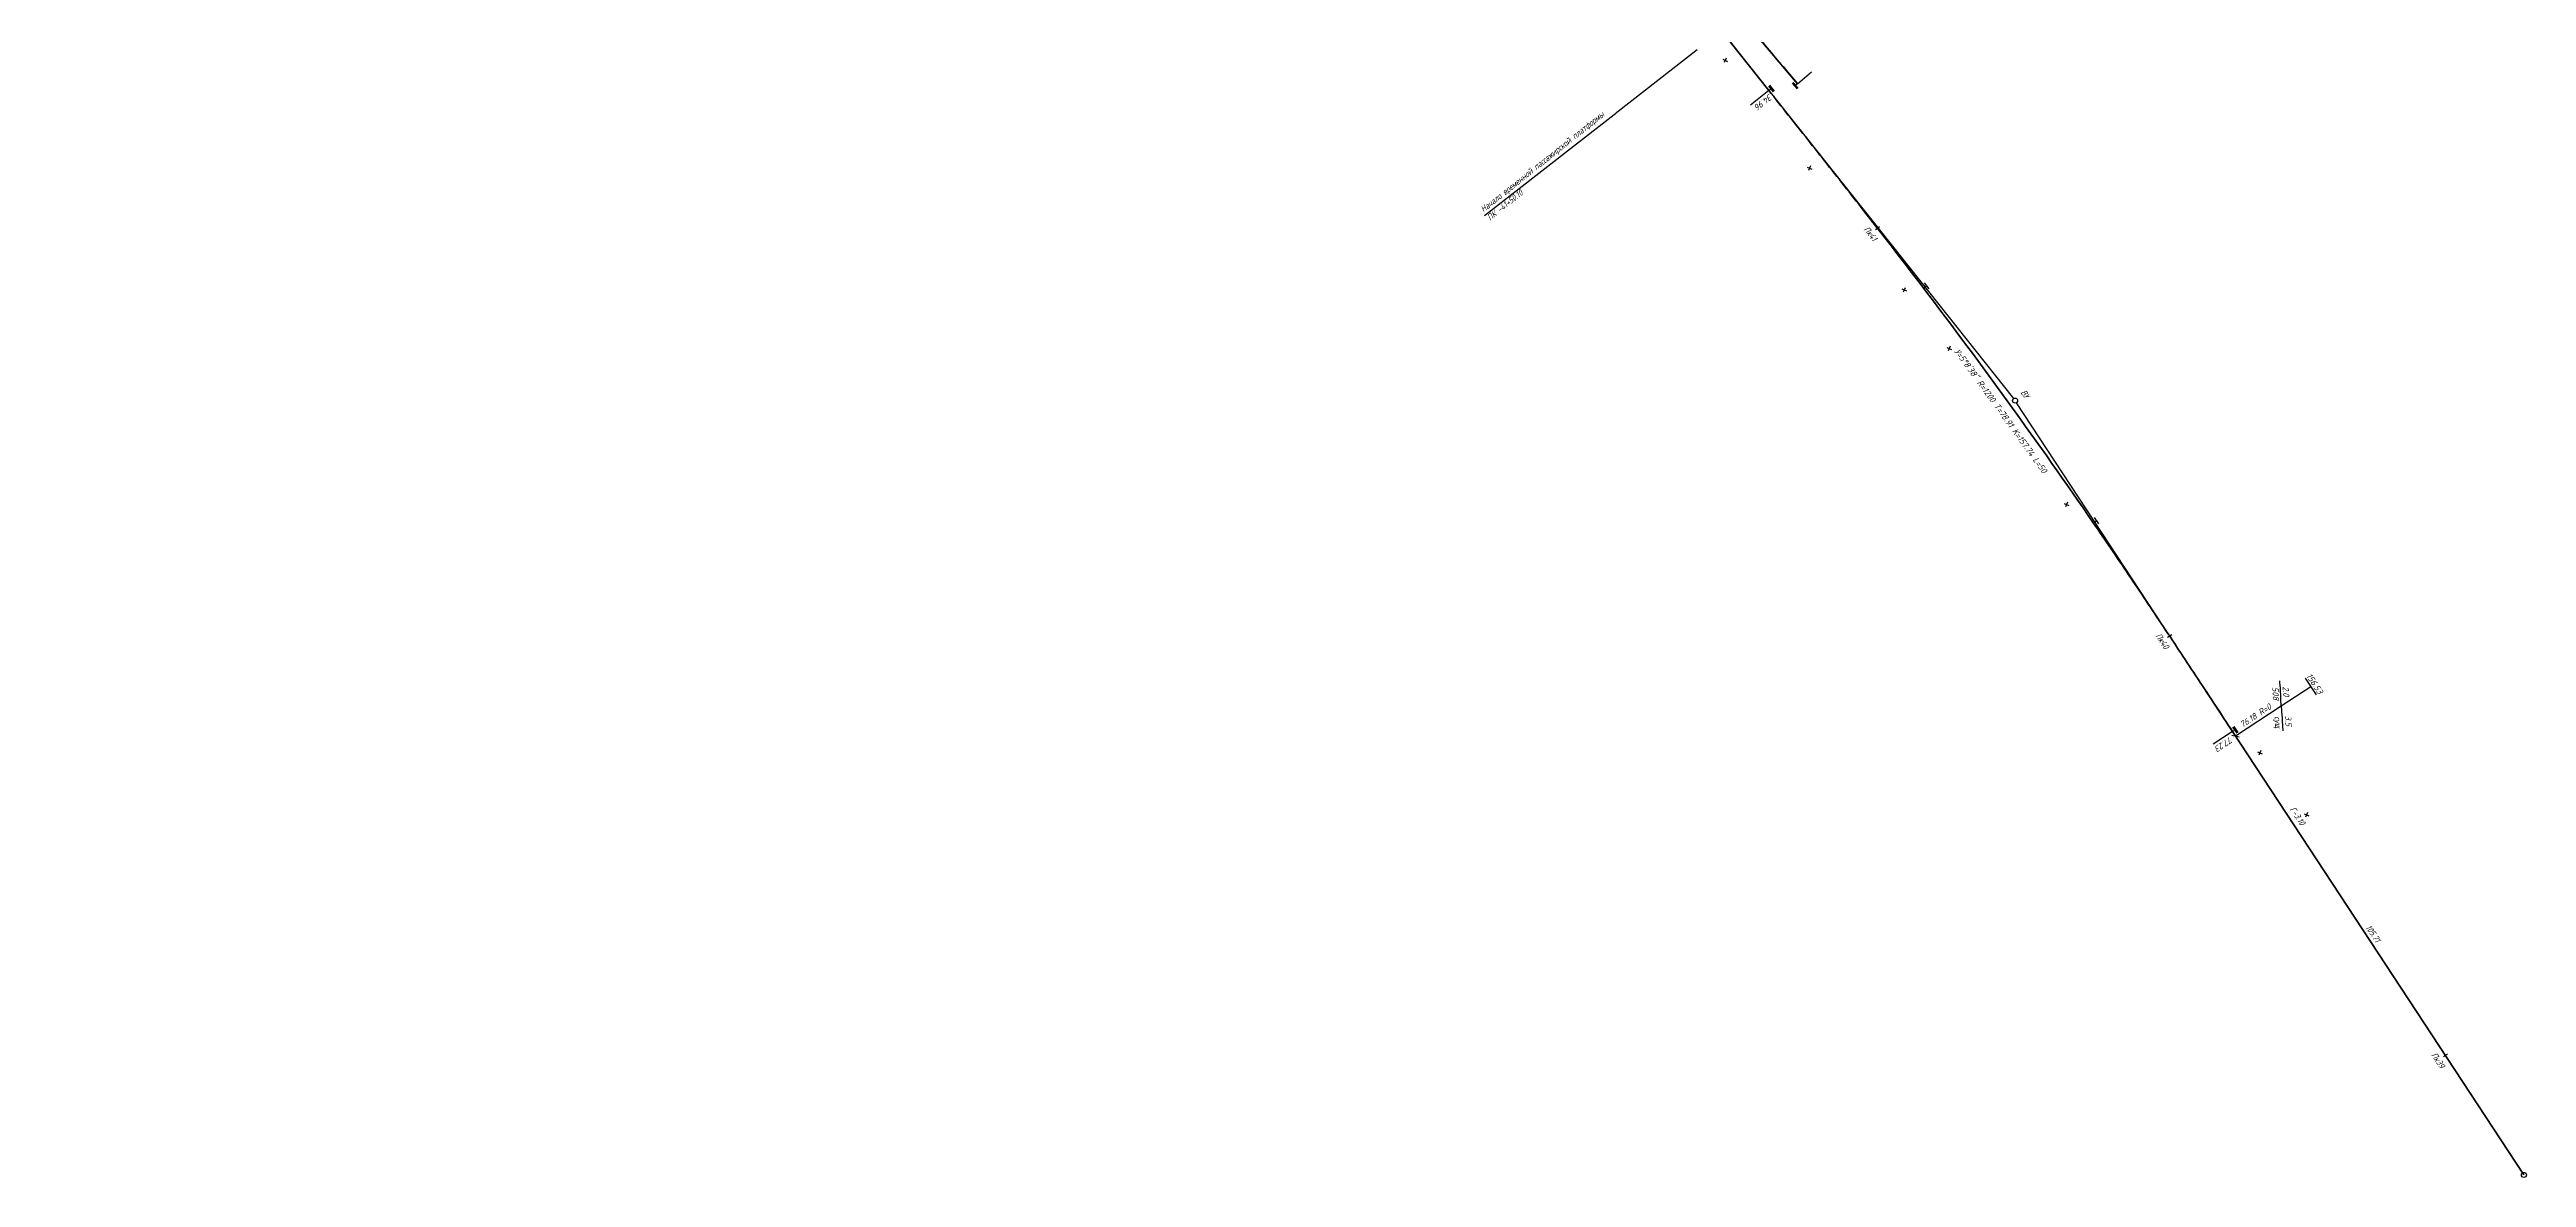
# Model space of a CAD drawing. Extents: x 8609 to 10186, y 10524 to 14399.
# Drawn here: x 8609.2 to 9102.7, y 13775.1 to 13999.8 of the extents above; entities that cross this region are included whole.
import ezdxf
from ezdxf.enums import TextEntityAlignment as Align

# ---------------------------------------------------------------- set-up
doc = ezdxf.new("R2010")
doc.units = 0
doc.layers.add('Временный II путь на пк -40-50.Ось трассы', color=7, linetype='Continuous')
for name, color, linetype, lineweight in [('Зеленые временные иссо', 3, 'Continuous', 30), ('Зеленые кресты', 3, 'Continuous', 30), ('Зеленые параметры кривых', 3, 'Continuous', 30), ('Зеленые пути', 3, 'Continuous', 30), ('Зеленые пути габариты', 3, 'Continuous', 30), ('Зеленые пути пикетаж', 3, 'Continuous', 30), ('Зеленые пути прямые вставки', 3, 'Continuous', 30), ('Зеленые пути уклоноуказатели', 3, 'Continuous', 30)]:
    doc.layers.add(name, color=color, linetype=linetype, lineweight=lineweight)
doc.styles.get("Standard").update_dxf_attribs({"font": 'spds.shx', "width": 0.9, "oblique": 15, "height": 1.25})
doc.styles.add('Параметры кривых', font='SPDS.shx', dxfattribs={"oblique": 15, "height": 2.5})
doc.styles.add('Уклоноуказатели', font='SPDS.shx', dxfattribs={"oblique": 15, "height": 2.5})

# ---------------------------------------------------------------- blocks, each defined once
blk = doc.blocks.new('alignment_tc_sign')
at = {"color": 0, "linetype": 'ByBlock', "lineweight": -2}
for p, q in [((-1.5, 1.5), (1.5, 1.5)), ((-1.5, 1), (1.5, 1)), ((0, 0), (0, 1))]:
    blk.add_line(p, q, dxfattribs=at)
blk = doc.blocks.new('alignment_cc_sign')
at = {"color": 0, "linetype": 'ByBlock', "lineweight": -2}
for p, q in [((-1.5, 1.5), (1.5, 1.5)), ((0, 0), (0, 1.5))]:
    blk.add_line(p, q, dxfattribs=at)
blk = doc.blocks.new('stationing')
at = {"color": 3, "lineweight": 30}
blk.add_line((0, 1), (0, -1), dxfattribs=at)

msp = doc.modelspace()

# ---------------------------------------------------------------- linework, layer by layer
at = {"layer": 'Зеленые кресты', "color": 3, "lineweight": 30}
for p, q in [((8942.63, 13997.89), (8943.55, 13997.48)), ((8943.29, 13998.14), (8942.89, 13997.23)), ((8959.4, 13976.42), (8960.32, 13976.02)), ((8960.06, 13976.68), (8959.66, 13975.76)), ((8978.28, 13952.13), (8979.2, 13951.73)), ((8978.94, 13952.39), (8978.54, 13951.48)), ((9010.65, 13909.41), (9011.57, 13909)), ((9011.31, 13909.66), (9010.91, 13908.75)), ((9049.16, 13859.94), (9050.08, 13859.54)), ((9049.82, 13860.2), (9049.42, 13859.28)), ((9058.42, 13847.57), (9059.34, 13847.17)), ((9059.08, 13847.83), (9058.68, 13846.91))]:
    msp.add_line(p, q, dxfattribs=at)
at = {"layer": 'Зеленые пути', "color": 3, "lineweight": 30}
for p, q in [((8957.48, 13993.03), (8938.97, 14014.96)), ((8957.48, 13993.03), (8960.25, 13995.36)), ((8951.76, 13991.67), (8948.09, 13988.76)), ((8951.76, 13991.67), (9000.52, 13930.28)), ((9044.18, 13863.95), (9001.11, 13929.47)), ((9044.18, 13863.95), (9040.31, 13861.41))]:
    msp.add_line(p, q, dxfattribs=at)
at = {"layer": 'Зеленые пути', "color": 3, "lineweight": 70, "flags": 128}
for points in [[(9102.24, 13775.61), (9044.18, 13863.95, 0.000326), (9037.31, 13874.39, 0.000977), (9030.41, 13884.81, 0.001628), (9023.46, 13895.2, 0.002279), (9016.42, 13905.54, 0.012029), (8982.58, 13952.31, 0.002279), (8974.97, 13962.22, 0.001628), (8967.27, 13972.07, 0.000977), (8959.53, 13981.88, 0.000326), (8951.76, 13991.67), (8787.13, 14198.92, 0.00125), (8780.9, 14206.74, 0.00375), (8774.59, 14214.5, 0.007729), (8764.55, 14226.25, 0.00375), (8757.88, 14233.7, 0.00125), (8751.13, 14241.08), (8678.21, 14320.6, -0.000417), (8671.45, 14327.97, -0.00125), (8664.72, 14335.37, -0.002152), (8656.1, 14344.98, -0.00125), (8649.48, 14352.47, -0.000417), (8642.88, 14359.98), (8609.16, 14398.4)], [(8957.48, 13993.03, -0.000781), (8951.04, 14000.67, -0.002344), (8944.65, 14008.36, -0.005751), (8933.12, 14022.71, -0.002344), (8926.99, 14030.61, -0.000781), (8920.91, 14038.54), (8843.6, 14139.62, 0.000521), (8837.52, 14147.55, 0.001563), (8831.4, 14155.47, 0.015506), (8783.91, 14212.75, 0.001563), (8777.26, 14220.22, 0.000521), (8770.59, 14227.67), (8768.11, 14230.42)]]:
    msp.add_lwpolyline(points, format="xyb", dxfattribs=at)
at = {"layer": 'Зеленые пути', "color": 3, "lineweight": 30}
for centre in [(9000.84, 13929.89), (9102.24, 13775.61)]:
    msp.add_circle(centre, 0.5, dxfattribs=at)
at = {"layer": 'Зеленые пути уклоноуказатели', "color": 3}
for p, q in [((9058.64, 13874.59), (9060.84, 13871.25)), ((9053.89, 13869.08), (9059.74, 13872.92))]:
    msp.add_line(p, q, dxfattribs=at)

# ---------------------------------------------------------------- block references
at = {"layer": 'Временный II путь на пк -40-50.Ось трассы', "color": 3, "lineweight": 30, "xscale": 0.5, "yscale": 0.5, "zscale": 0.5, "rotation": 304.5106245223731}
msp.add_blockref('alignment_cc_sign', (9016.42, 13905.54), dxfattribs=at)
at = {"layer": 'Зеленые пути', "color": 3, "lineweight": 30}
for name, p, xscale, yscale, zscale, rotation in [('alignment_tc_sign', (8957.48, 13993.03), 0.5, 0.5, 0.5, 130.1617128996391), ('alignment_tc_sign', (8951.76, 13991.67), 0.4999999999999998, 0.4999999999999998, 0.4999999999999998, 308.4609771269712), ('alignment_cc_sign', (8982.58, 13952.31), 0.4999999999999998, 0.4999999999999998, 0.4999999999999998, 307.2673161921469), ('alignment_tc_sign', (9044.18, 13863.95), 0.5, 0.5, 0.5, 303.3169601724541)]:
    msp.add_blockref(name, p, dxfattribs=dict(at, xscale=xscale, yscale=yscale, zscale=zscale, rotation=rotation))
at = {"layer": 'Зеленые пути пикетаж', "color": 3, "lineweight": 30}
for p, xscale, yscale, zscale, rotation in [((8973.41, 13964.22), 0.4999999999999984, 0.4999999999999984, 0.4999999999999984, 307.8773064991713), ((9031.64, 13882.96), 0.5, 0.5, 0.5, 303.5645611326851), ((9086.6, 13799.41), 0.5, 0.5, 0.5, 303.3169531148939)]:
    msp.add_blockref('stationing', p, dxfattribs=dict(at, xscale=xscale, yscale=yscale, zscale=zscale, rotation=rotation))

# ---------------------------------------------------------------- texts
at = {"layer": 'Зеленые пути пикетаж', "color": 3, "lineweight": 30, "oblique": 15, "width": 0.9}
for s, rotation, p in [('Пк41', 307.8773, (8971.53, 13962.76)), ('Пк40', 303.5646, (9029.66, 13881.64)), ('Пк39', 303.317, (9084.61, 13798.11))]:
    msp.add_text(s, height=1.25, rotation=rotation, dxfattribs=at).set_placement(p, align=Align.CENTER)

# ---------------------------------------------------------------- next in the draw order: texts
at = {"layer": 'Зеленые временные иссо', "color": 3, "lineweight": 30, "insert": (8894.14, 13968.29, 158.1), "char_height": 1.25, "attachment_point": 1, "rotation": 38.6655, "bg_fill": 3, "box_fill_scale": 1, "bg_fill_color": 256, "bg_fill_transparency": 0}
msp.add_mtext_dynamic_manual_height_columns('Начало временной пассажирской платформы\\PПК -41+50.10', width=32.9291, gutter_width=6.25, heights=[0], dxfattribs=at)
at = {"layer": 'Зеленые параметры кривых', "color": 3, "lineweight": 30, "char_height": 1.25, "attachment_point": 1, "style": 'Параметры кривых', "bg_fill": 3, "box_fill_scale": 1, "bg_fill_color": 256, "bg_fill_transparency": 0}
for s, width, insert, rotation in [('34.96', 1.1359, (8952.66, 13990.14), 218.461), ('У=5°8\'38" R=1200 T=78.91 K=157.74 L=50', 32.4657, (8989.69, 13940.38), 305.889), ('77.23', 1.4366, (9044.4, 13861.98), 213.317)]:
    msp.add_mtext_dynamic_manual_height_columns(s, width=width, gutter_width=6.25, heights=[0], dxfattribs=dict(at, insert=insert, rotation=rotation))
at = {"layer": 'Зеленые пути габариты', "color": 3, "lineweight": 30, "insert": (9056.56, 13849.13), "char_height": 1.25, "attachment_point": 1, "rotation": 303.317, "bg_fill": 3, "box_fill_scale": 1, "bg_fill_color": 256, "bg_fill_transparency": 0}
msp.add_mtext_dynamic_manual_height_columns('Г-3.10', width=1.4168, gutter_width=6.25, heights=[0], dxfattribs=at)
at = {"layer": 'Зеленые пути прямые вставки', "color": 3, "lineweight": 30, "insert": (9071.67, 13825.62), "char_height": 1.25, "attachment_point": 1, "rotation": 303.317, "bg_fill": 3, "box_fill_scale": 1, "bg_fill_color": 256, "bg_fill_transparency": 0}
msp.add_mtext_dynamic_manual_height_columns('105.71', width=1.4168, gutter_width=6.25, heights=[0], dxfattribs=at)
at = {"layer": 'Зеленые пути уклоноуказатели', "color": 3, "insert": (9059.81, 13875.72), "char_height": 1.25, "attachment_point": 1, "rotation": 303.317, "style": 'Уклоноуказатели', "bg_fill": 3, "box_fill_scale": 1, "bg_fill_color": 256, "bg_fill_transparency": 0}
msp.add_mtext_dynamic_manual_height_columns('156.53', width=1.9672, gutter_width=6.25, heights=[0], dxfattribs=at)

# ---------------------------------------------------------------- next in the draw order: linework, layer by layer
at = {"layer": 'Зеленые временные иссо', "color": 3, "lineweight": 30, "elevation": 158.1, "flags": 128}
msp.add_lwpolyline([(8937.46, 13999.8), (8895.09, 13966.71)], dxfattribs=at)
at = {"layer": 'Зеленые кресты', "color": 3, "lineweight": 30}
for p, q in [((8987.26, 13940.49), (8988.17, 13940.09)), ((8987.92, 13940.75), (8987.51, 13939.83))]:
    msp.add_line(p, q, dxfattribs=at)
at = {"layer": 'Зеленые пути уклоноуказатели', "color": 3}
for p, q in [((9044.75, 13863.07), (9053.89, 13869.08)), ((9044.02, 13863.22), (9045.49, 13862.92))]:
    msp.add_line(p, q, dxfattribs=at)

# ---------------------------------------------------------------- next in the draw order: texts
at = {"layer": 'Зеленые параметры кривых', "color": 3, "lineweight": 30, "insert": (9002.88, 13932.22), "char_height": 1.25, "attachment_point": 1, "rotation": 305.9084, "bg_fill": 3, "box_fill_scale": 1, "bg_fill_color": 256, "bg_fill_transparency": 0}
msp.add_mtext_dynamic_manual_height_columns('ВУ', width=1.6329, gutter_width=6.25, heights=[0], dxfattribs=at)

# ---------------------------------------------------------------- next in the draw order: texts
at = {"layer": 'Зеленые пути уклоноуказатели', "color": 3, "insert": (9045.45, 13865.71), "char_height": 1.25, "attachment_point": 1, "rotation": 33.317, "style": 'Уклоноуказатели', "bg_fill": 3, "box_fill_scale": 1, "bg_fill_color": 256, "bg_fill_transparency": 0}
msp.add_mtext_dynamic_manual_height_columns('76.18 R=0', width=7.3535, gutter_width=6.25, heights=[0], dxfattribs=at)

# ---------------------------------------------------------------- next in the draw order: texts
at = {"layer": 'Зеленые пути уклоноуказатели', "color": 3, "insert": (9055.39, 13873.01), "char_height": 1.25, "attachment_point": 1, "rotation": 273.317, "style": 'Уклоноуказатели', "bg_fill": 3, "box_fill_scale": 1, "bg_fill_color": 256, "bg_fill_transparency": 0}
msp.add_mtext_dynamic_manual_height_columns('2.0\\P508', width=2.5769, gutter_width=6.25, heights=[0], dxfattribs=at)
at = {"layer": 'Зеленые пути уклоноуказатели', "color": 18, "true_color": 0x000000, "insert": (9055.87, 13867.17), "char_height": 1.25, "attachment_point": 1, "rotation": 273.317, "style": 'Уклоноуказатели', "bg_fill": 3, "box_fill_scale": 1, "bg_fill_color": 256, "bg_fill_transparency": 0}
msp.add_mtext_dynamic_manual_height_columns('3.5\\Pсущ', width=1.4336, gutter_width=6.25, heights=[0], dxfattribs=at)

# ---------------------------------------------------------------- next in the draw order: linework, layer by layer
at = {"layer": 'Зеленые пути уклоноуказатели', "color": 3}
msp.add_line((9053.89, 13869.08), (9053.6, 13874.07), dxfattribs=at)
at = {"layer": 'Зеленые пути уклоноуказатели', "color": 18, "true_color": 0x000000}
msp.add_line((9053.89, 13869.08), (9054.18, 13864.09), dxfattribs=at)

doc.saveas('drawing.dxf')
